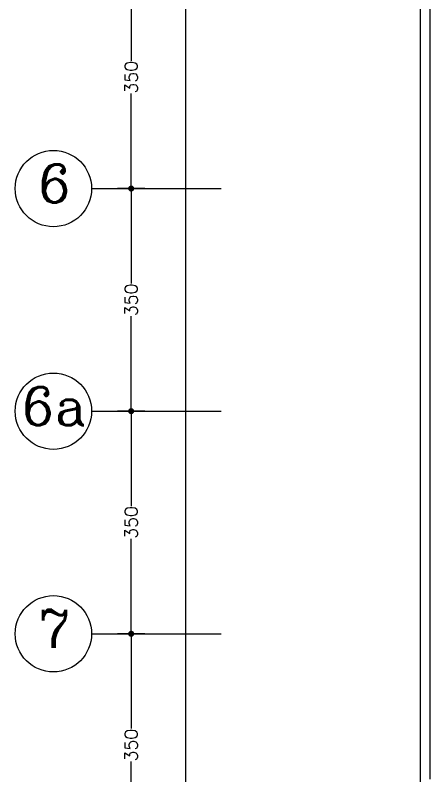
# Model space of a CAD drawing. Header units: inches. Extents: x 567115 to 582893, y 124948 to 133566.
# Drawn here: x 567221 to 567873, y 126741 to 127937 of the extents above; entities that cross this region are included whole.
import ezdxf
from ezdxf.enums import TextEntityAlignment as Align

# ---------------------------------------------------------------- set-up
doc = ezdxf.new("R2010")
doc.units = ezdxf.units.IN
doc.header["$MEASUREMENT"] = 0
doc.header["$PDMODE"] = 66
doc.linetypes.add('DASHED2', pattern=[0.375, 0.25, -0.125])
for name, color, linetype in [('axx', 8, 'DASHED2'), ('DIM', 15, 'Continuous'), ('jadval', 11, 'Continuous')]:
    doc.layers.add(name, color=color, linetype=linetype)
doc.styles.add('ROMANS', font='romans.shx')
doc.styles.add('style1', font='romanc.shx', dxfattribs={"oblique": 5, "height": 25})
doc.dimstyles.new('DIM 1-100', dxfattribs={"dimtxt": 20, "dimasz": 1, "dimexe": 1, "dimexo": 0.08, "dimgap": 0.09, "dimtad": 0, "dimdec": 0, "dimzin": 0, "dimdsep": 46, "dimtxsty": 'ROMANS', "dimblk": 'KHAT', "dimcen": 0.09, "dimse1": 1, "dimse2": 1, "dimclrd": 15, "dimclre": 15, "dimclrt": 6, "dimadec": 0, "dimazin": 0, "dimtfac": 1, "dimtdec": 0, "dimtix": 1, "dimtmove": 2, "dimatfit": 3, "dimfxl": 0, "dimtolj": 1, "dimtzin": 0, "dimarcsym": 0})

# ---------------------------------------------------------------- blocks, each defined once
blk = doc.blocks.new('KHAT')
at = {"layer": 'DIM', "ltscale": 0.5}
blk.add_line((0, -21.5), (0, 21.5), dxfattribs=at)
at = {"layer": 'DIM', "ltscale": 0.5, "const_width": 4.75}
blk.add_lwpolyline([(-2.4, 0, 1), (2.4, 0, 1)], format="xyb", close=True, dxfattribs=at)
blk = doc.blocks.new('*D293')
at = {"layer": 'axx', "color": 15, "linetype": 'Continuous', "lineweight": -2, "transparency": 16777216}
for p, q in [((567403.7, 126963.1), (567403.7, 126815)), ((567403.7, 126615.1), (567403.7, 126763.3))]:
    blk.add_line(p, q, dxfattribs=at)
at = {"layer": 'Defpoints', "color": 0, "linetype": 'Continuous', "lineweight": 5, "transparency": 16777216}
for p in [(567403.7, 126964.1), (567403.7, 126964.1), (567342.2, 126614.1)]:
    blk.add_point(p, dxfattribs=at)
at = {"layer": 'axx', "color": 15, "linetype": 'Continuous', "lineweight": -2, "transparency": 16777216}
for p, rotation in [((567403.7, 126964.1), 90), ((567403.7, 126614.1), 270)]:
    blk.add_blockref('KHAT', p, dxfattribs=dict(at, rotation=rotation))
at = {"layer": 'axx', "color": 6, "linetype": 'Continuous', "transparency": 16777216, "insert": (567403.7, 126789.1), "char_height": 20, "attachment_point": 5, "rotation": 90, "style": 'ROMANS'}
blk.add_mtext('\\A1;350', dxfattribs=at)
blk = doc.blocks.new('*D294')
at = {"layer": 'axx', "color": 15, "linetype": 'Continuous', "lineweight": -2, "transparency": 16777216}
for p, q in [((567403.7, 127313.1), (567403.7, 127165)), ((567403.7, 126965.1), (567403.7, 127113.3))]:
    blk.add_line(p, q, dxfattribs=at)
at = {"layer": 'Defpoints', "color": 0, "linetype": 'Continuous', "lineweight": 5, "transparency": 16777216}
for p in [(567342.2, 127314.1), (567403.7, 127314.1), (567403.7, 126964.1)]:
    blk.add_point(p, dxfattribs=at)
at = {"layer": 'axx', "color": 15, "linetype": 'Continuous', "lineweight": -2, "transparency": 16777216}
for p, rotation in [((567403.7, 127314.1), 90), ((567403.7, 126964.1), 270)]:
    blk.add_blockref('KHAT', p, dxfattribs=dict(at, rotation=rotation))
at = {"layer": 'axx', "color": 6, "linetype": 'Continuous', "transparency": 16777216, "insert": (567403.7, 127139.1), "char_height": 20, "attachment_point": 5, "rotation": 90, "style": 'ROMANS'}
blk.add_mtext('\\A1;350', dxfattribs=at)
blk = doc.blocks.new('*D295')
at = {"layer": 'axx', "color": 15, "linetype": 'Continuous', "lineweight": -2, "transparency": 16777216}
for p, q in [((567403.7, 127663.1), (567403.7, 127515)), ((567403.7, 127315.1), (567403.7, 127463.3))]:
    blk.add_line(p, q, dxfattribs=at)
at = {"layer": 'Defpoints', "color": 0, "linetype": 'Continuous', "lineweight": 5, "transparency": 16777216}
for p in [(567403.7, 127664.1), (567403.7, 127664.1), (567342.2, 127314.1)]:
    blk.add_point(p, dxfattribs=at)
at = {"layer": 'axx', "color": 15, "linetype": 'Continuous', "lineweight": -2, "transparency": 16777216}
for p, rotation in [((567403.7, 127664.1), 90), ((567403.7, 127314.1), 270)]:
    blk.add_blockref('KHAT', p, dxfattribs=dict(at, rotation=rotation))
at = {"layer": 'axx', "color": 6, "linetype": 'Continuous', "transparency": 16777216, "insert": (567403.7, 127489.1), "char_height": 20, "attachment_point": 5, "rotation": 90, "style": 'ROMANS'}
blk.add_mtext('\\A1;350', dxfattribs=at)
blk = doc.blocks.new('*D296')
at = {"layer": 'axx', "color": 15, "linetype": 'Continuous', "lineweight": -2, "transparency": 16777216}
for p, q in [((567403.7, 128013.1), (567403.7, 127865)), ((567403.7, 127665.1), (567403.7, 127813.3))]:
    blk.add_line(p, q, dxfattribs=at)
at = {"layer": 'Defpoints', "color": 0, "linetype": 'Continuous', "lineweight": 5, "transparency": 16777216}
for p in [(567342.2, 128014.1), (567403.7, 128014.1), (567403.7, 127664.1)]:
    blk.add_point(p, dxfattribs=at)
at = {"layer": 'axx', "color": 15, "linetype": 'Continuous', "lineweight": -2, "transparency": 16777216}
for p, rotation in [((567403.7, 128014.1), 90), ((567403.7, 127664.1), 270)]:
    blk.add_blockref('KHAT', p, dxfattribs=dict(at, rotation=rotation))
at = {"layer": 'axx', "color": 6, "linetype": 'Continuous', "transparency": 16777216, "insert": (567403.7, 127839.1), "char_height": 20, "attachment_point": 5, "rotation": 90, "style": 'ROMANS'}
blk.add_mtext('\\A1;350', dxfattribs=at)
blk = doc.blocks.new('*D306')
at = {"layer": 'axx', "color": 15, "linetype": 'Continuous', "lineweight": -2, "transparency": 16777216}
for p, q in [((567489.4, 131428.1), (567489.4, 128749.5)), ((567489.4, 126000.1), (567489.4, 128678.8))]:
    blk.add_line(p, q, dxfattribs=at)
at = {"layer": 'Defpoints', "color": 0, "linetype": 'Continuous', "lineweight": 5, "transparency": 16777216}
for p in [(567489.4, 131429.1), (567558.3, 131429.1), (567558.3, 125999.1)]:
    blk.add_point(p, dxfattribs=at)
at = {"layer": 'axx', "color": 15, "linetype": 'Continuous', "lineweight": -2, "transparency": 16777216}
for p, rotation in [((567489.4, 131429.1), 90), ((567489.4, 125999.1), 270)]:
    blk.add_blockref('KHAT', p, dxfattribs=dict(at, rotation=rotation))
at = {"layer": 'axx', "color": 6, "linetype": 'Continuous', "transparency": 16777216, "insert": (567489.4, 128714.1), "char_height": 20, "attachment_point": 5, "rotation": 90, "style": 'ROMANS'}
blk.add_mtext('\\A1;5430', dxfattribs=at)

msp = doc.modelspace()

# ---------------------------------------------------------------- linework, layer by layer
at = {"layer": 'axx', "linetype": 'Continuous', "ltscale": 200}
for p, q in [((567341.4, 127664.1), (567545.1, 127664.1)), ((567341.4, 127314.1), (567545.1, 127314.1)), ((567341.4, 126964.1), (567545.1, 126964.1))]:
    msp.add_line(p, q, dxfattribs=at)
at = {"layer": 'axx', "color": 3, "linetype": 'Continuous'}
for centre in [(567281.4, 127664.1), (567281.4, 127314.1), (567281.4, 126964.1)]:
    msp.add_circle(centre, 60, dxfattribs=at)
at = {"layer": 'jadval'}
for p, q in [((567858.1, 130322.7), (567858.1, 126720.6)), ((567873.1, 130322.7), (567873.1, 126735.6))]:
    msp.add_line(p, q, dxfattribs=at)

# ---------------------------------------------------------------- texts
at = {"layer": 'axx', "color": 6, "linetype": 'Continuous', "style": 'style1'}
for s, p in [('6', (567283.2, 127642)), ('6a', (567283.2, 127292)), ('7', (567283.2, 126942))]:
    msp.add_text(s, height=60, dxfattribs=at).set_placement(p, align=Align.CENTER)

# ---------------------------------------------------------------- dimensions: what is measured, and where the dimension line sits
at = {"layer": 'axx', "color": 15, "linetype": 'Continuous'}
for base, p1, p2, picture, middle in [((567489.4, 131429.1), (567558.3, 125999.1), (567558.3, 131429.1), '*D306', (567489.4, 128714.1)), ((567403.7, 128014.1), (567403.7, 127664.1), (567342.2, 128014.1), '*D296', (567403.7, 127839.1)), ((567403.7, 127664.1), (567342.2, 127314.1), (567403.7, 127664.1), '*D295', (567403.7, 127489.1)), ((567403.7, 127314.1), (567403.7, 126964.1), (567342.2, 127314.1), '*D294', (567403.7, 127139.1)), ((567403.7, 126964.1), (567342.2, 126614.1), (567403.7, 126964.1), '*D293', (567403.7, 126789.1))]:
    dim = msp.add_linear_dim(base=base, p1=p1, p2=p2, angle=90, dimstyle='DIM 1-100', dxfattribs=at)
    dim.commit()
    dim.dimension.update_dxf_attribs({"geometry": picture, "text_midpoint": middle})

doc.saveas('drawing.dxf')
